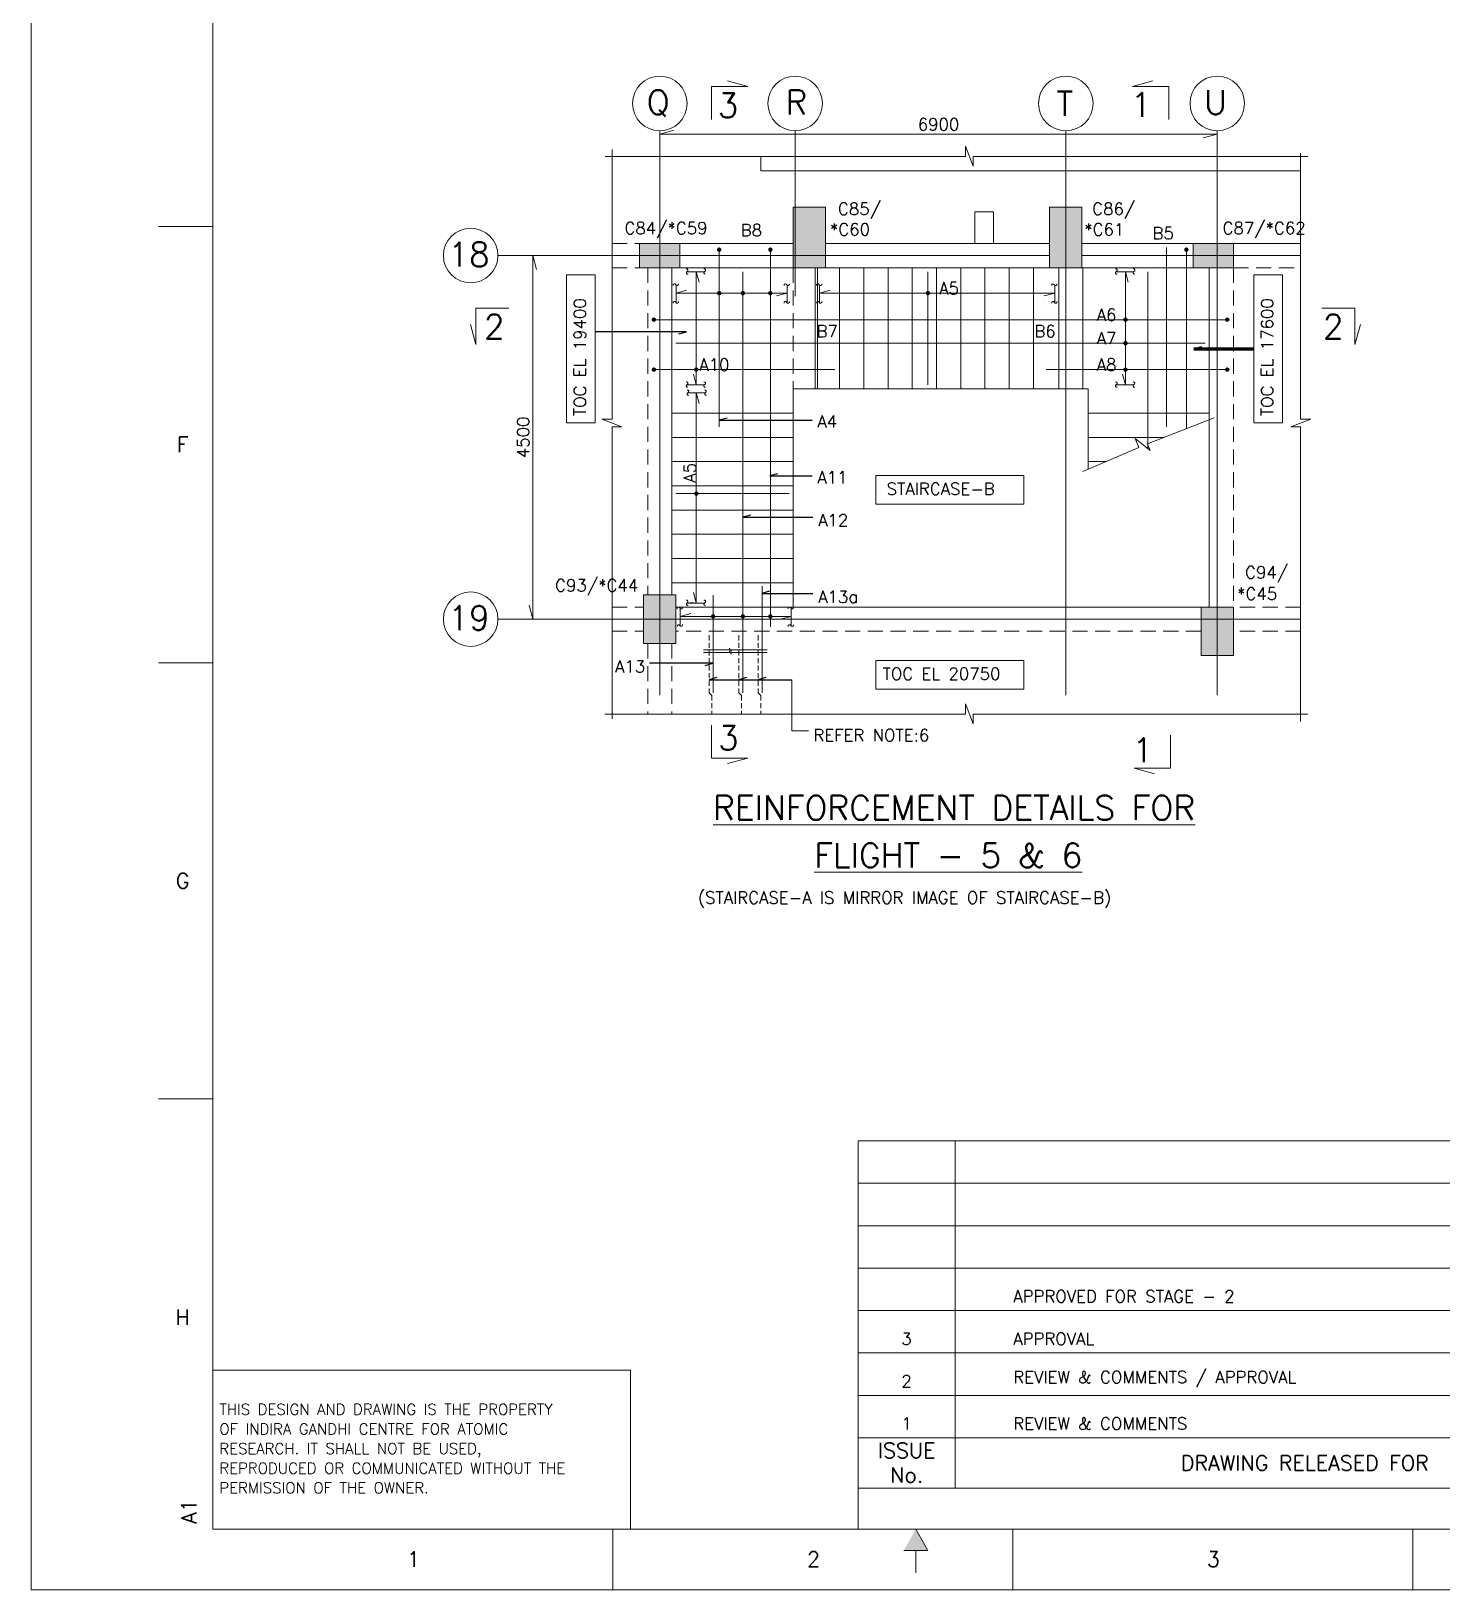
# Model space of a CAD drawing. Header units: millimetres. Extents: x 340192 to 549303, y -616317 to -538642.
# Drawn here: x 398185 to 415644, y -616317 to -597026 of the extents above; entities that cross this region are included whole.
import ezdxf
from ezdxf.enums import TextEntityAlignment as Align
from ezdxf.lldxf.tags import DXFTag

# ---------------------------------------------------------------- set-up
doc = ezdxf.new("R2010")
doc.units = ezdxf.units.MM
doc.header["$LTSCALE"] = 250
doc.header["$MEASUREMENT"] = 0
doc.linetypes.add('( Hidden )', pattern=[0.375, 0.25, -0.125])
doc.linetypes.add('DASHED', pattern=[0.75, 0.5, -0.25])
doc.layers.get('DEFPOINTS').update_dxf_attribs({"lineweight": 0})
for name, color, linetype, lineweight in [('CV-AB-GRID DIM', 2, 'Continuous', 0), ('CV-AB-REINFORCEMENT', 6, 'Continuous', 0), ('CV-CB-BEAM', 7, 'Continuous', 0), ('CV-CB-CIVIL', 70, 'Continuous', 0), ('CV-CB-COLUMN', 3, 'Continuous', 0), ('CV-CB-DIM', 2, 'Continuous', 0), ('CV-CB-GRID', 8, 'CENTER', 5), ('CV-CB-GRID TXT', 6, 'Continuous', 0), ('CV-CB-LINE', 2, 'Continuous', 0), ('CV-CB-REINFORCEMENT', 6, 'Continuous', 0), ('CV-CB-SHADE', 25, 'Continuous', 0), ('CV-CB-TEXT', 3, 'Continuous', 0), ('LOGO_1', 7, 'Continuous', 0), ('REINF-HOR', 6, 'Continuous', 0), ('RENF-VER', 6, 'Continuous', 0), ('SECTION', 6, 'Continuous', 0), ('TOP MAIN', 6, 'Continuous', 0)]:
    doc.layers.add(name, color=color, linetype=linetype, lineweight=lineweight)
doc.styles.add('ROMANS', font='romans.shx')
doc.styles.add('SIMPLEX', font='romans.shx')
tags = doc.linetypes.add('CENTER', pattern=[2, 1.25, -0.25, 0.25, -0.25]).pattern_tags.tags
tags[10:11] = [DXFTag(74, 4), DXFTag(75, 0), DXFTag(340, '0'), DXFTag(46, 1.0), DXFTag(50, 0.0), DXFTag(44, 0.0), DXFTag(45, 0.0)]
tags[8:9] = [DXFTag(74, 4), DXFTag(75, 0), DXFTag(340, '0'), DXFTag(46, 1.0), DXFTag(50, 0.0), DXFTag(44, 0.0), DXFTag(45, 0.0)]
tags[6:7] = [DXFTag(74, 4), DXFTag(75, 0), DXFTag(340, '0'), DXFTag(46, 1.0), DXFTag(50, 0.0), DXFTag(44, 0.0), DXFTag(45, 0.0)]
tags[4:5] = [DXFTag(74, 4), DXFTag(75, 0), DXFTag(340, '0'), DXFTag(46, 1.0), DXFTag(50, 0.0), DXFTag(44, 0.0), DXFTag(45, 0.0)]
doc.dimstyles.new('1.5', dxfattribs={"dimtxt": 150, "dimasz": 0.00045, "dimexe": 30, "dimexo": 7.5, "dimgap": 52.5, "dimtad": 1, "dimdec": 0, "dimlfac": 0.666667, "dimzin": 0, "dimdsep": 46, "dimtxsty": 'ROMANS', "dimblk": 'TICK', "dimcen": 0.09, "dimclrd": 2, "dimclre": 2, "dimclrt": 3, "dimadec": 0, "dimazin": 0, "dimtfac": 1, "dimtdec": 0, "dimtofl": 0, "dimtmove": 0, "dimatfit": 3, "dimfxl": 1, "dimtolj": 1, "dimtzin": 0, "dimlwd": -1, "dimlwe": -1, "dimarcsym": 1})
doc.dimstyles.new('CIVIL', dxfattribs={"dimtxt": 1, "dimasz": 0.0005, "dimexe": 50, "dimexo": 0, "dimgap": 50, "dimtad": 1, "dimdec": 0, "dimlfac": 0.001, "dimzin": 0, "dimdsep": 46, "dimtxsty": 'ROMANS', "dimblk": 'TICK', "dimcen": 0.09, "dimclrd": 2, "dimclre": 2, "dimclrt": 3, "dimadec": 0, "dimazin": 0, "dimtfac": 1, "dimtdec": 0, "dimtofl": 0, "dimtmove": 0, "dimatfit": 3, "dimldrblk": 'TICK', "dimfxl": 1, "dimfrac": 2, "dimtolj": 1, "dimtzin": 0, "dimarcsym": 0})
doc.dimstyles.new('CV-CB-DIM', dxfattribs={"dimtxt": 150, "dimasz": 0.0006, "dimexe": 22.5, "dimexo": 75, "dimgap": 45, "dimtad": 1, "dimdec": 0, "dimzin": 0, "dimdsep": 46, "dimtxsty": 'ROMANS', "dimblk": 'TICK', "dimcen": 0.09, "dimdle": 50, "dimclrd": 2, "dimclre": 2, "dimclrt": 3, "dimadec": 0, "dimazin": 0, "dimtfac": 1, "dimtdec": 0, "dimtofl": 0, "dimtmove": 0, "dimatfit": 3, "dimfxl": 1, "dimtolj": 1, "dimtzin": 0, "dimlwd": -1, "dimlwe": -1, "dimarcsym": 0})

# ---------------------------------------------------------------- blocks, each defined once
blk = doc.blocks.new('125')
at = {"layer": 'REINF-HOR', "ltscale": 1.6875}
blk.add_line((0, -332191), (0, 105241), dxfattribs=at)
at = {"layer": 'REINF-HOR', "ltscale": 1.6875, "flags": 128}
for points in [[(-72253, 118220, 0.926717185), (-5491, 96184, -0.923540583), (61271, 74457)], [(-74320, -321479, 0.926717185), (-7558, -343514, -0.923540583), (59204, -365241)]]:
    blk.add_lwpolyline(points, format="xyb", dxfattribs=at)
blk = doc.blocks.new('TICK')
at = {"color": 3}
blk.add_line((-289777.747, -77645.713), (0, 0), dxfattribs=at)
blk = doc.blocks.new('TATA A1')
at = {"layer": 'LOGO_1', "ltscale": 0.023622}
blk.add_hatch(color=25, dxfattribs=at).paths.add_polyline_path([(10800000, 487500), (10950000, 750000), (11100000, 487500)])
at = {"layer": 'LOGO_1', "color": 2, "linetype": 'Continuous', "ltscale": 0.023622}
for p, q in [((0, 44550000), (0, 0)), ((2250000, 16875000), (1575000, 16875000)), ((2250000, 11475000), (1575000, 11475000)), ((2250000, 11475000), (1575000, 11475000)), ((2250000, 6075000), (1575000, 6075000)), ((2250000, 6075000), (1575000, 6075000)), ((7200000, 0), (7200000, 750000)), ((12150000, 0), (12150000, 750000)), ((17100000, 0), (17100000, 750000)), ((63075000, 0), (0, 0))]:
    blk.add_line(p, q, dxfattribs=at)
at = {"layer": 'LOGO_1', "color": 6, "linetype": 'Continuous', "ltscale": 0.023622}
for p, q in [((2250000, 43800000), (2250000, 750000)), ((10234485, 5557087), (21118039, 5557087)), ((10234485, 5557087), (10234485, 750000)), ((2250000, 2718005), (7418784, 2718005)), ((7418784, 750000), (7418784, 2718005)), ((10234485, 1882087), (49819286, 1882087)), ((10234485, 1257202), (49819286, 1257202)), ((2250000, 750000), (62325000, 750000))]:
    blk.add_line(p, q, dxfattribs=at)
at = {"layer": 'LOGO_1', "color": 4, "ltscale": 0.023622}
blk.add_line((11434485, 1257202), (11434485, 5557087), dxfattribs=at)
at = {"layer": 'LOGO_1', "color": 2, "ltscale": 0.023622}
for p, q in [((10234485, 5032087), (49819286, 5032087)), ((10234485, 4507087), (49819286, 4507087)), ((10234485, 3982087), (49819286, 3982087)), ((10234485, 3457087), (49819286, 3457087)), ((10234485, 2932087), (49819286, 2932087)), ((10234485, 2407087), (49819286, 2407087))]:
    blk.add_line(p, q, dxfattribs=at)
at = {"layer": 'LOGO_1', "color": 25, "ltscale": 0.023622}
for p, q in [((11100000, 487500), (10950000, 750000)), ((11100000, 487500), (10800000, 487500)), ((10950000, 487500), (10950000, 209047))]:
    blk.add_line(p, q, dxfattribs=at)
at = {"layer": 'LOGO_1', "color": 4, "linetype": 'Continuous', "style": 'ROMANS'}
for s, p in [('F', (1875000, 14175000)), ('G', (1875000, 8775000)), ('G', (1875000, 8775000)), ('H', (1875000, 3375000)), ('H', (1875000, 3375000))]:
    blk.add_text(s, height=187500, dxfattribs=at).set_placement(p, align=Align.MIDDLE_CENTER)
at = {"layer": 'LOGO_1', "color": 4, "style": 'ROMANS'}
for s, height, p in [('THIS DESIGN AND DRAWING IS THE PROPERTY', 135000, (2329186, 2166248)), ('OF INDIRA GANDHI CENTRE FOR ATOMIC', 135000, (2329186, 1923391)), ('RESEARCH. IT SHALL NOT BE USED,', 135000, (2329186, 1680534)), ('REPRODUCED OR COMMUNICATED WITHOUT THE', 135000, (2329186, 1437677)), ('PERMISSION OF THE OWNER.', 135000, (2329186, 1194820)), ('1', 187500, (4652250, 285004)), ('2', 187500, (9602250, 285004)), ('3', 187500, (14552250, 285004))]:
    blk.add_text(s, height=height, dxfattribs=at).set_placement(p)
at = {"layer": 'LOGO_1', "color": 4, "linetype": 'Continuous', "style": 'SIMPLEX'}
for s, p in [('ISSUE', (10836213, 1631284)), ('DRAWING RELEASED FOR', (15764548, 1476659)), ('No.', (10836492, 1327712))]:
    blk.add_text(s, height=187500, dxfattribs=at).set_placement(p, align=Align.CENTER)
at = {"layer": 'LOGO_1', "color": 4, "style": 'ROMANS'}
blk.add_text('A1', height=187500, rotation=90, dxfattribs=at).set_placement((2047011, 816439))
blk = doc.blocks.new('*D155')
at = {"layer": 'CV-CB-DIM', "color": 2, "transparency": 16777216}
for p, q in [((404768, -599803), (404372, -599803)), ((404394, -599803), (404394, -604303)), ((404768, -604303), (404372, -604303))]:
    blk.add_line(p, q, dxfattribs=at)
at = {"layer": 'DEFPOINTS', "color": 0, "transparency": 16777216}
for p in [(404843, -599803), (404394, -604303), (404843, -604303)]:
    blk.add_point(p, dxfattribs=at)
at = {"layer": 'CV-CB-DIM', "color": 2, "transparency": 16777216, "xscale": 0.0006, "yscale": 0.0006, "zscale": 0.0006}
for p, rotation in [((404394, -599803), 90), ((404394, -604303), 270)]:
    blk.add_blockref('TICK', p, dxfattribs=dict(at, rotation=rotation))
at = {"layer": 'CV-CB-DIM', "color": 3, "transparency": 16777216, "insert": (404274, -602053), "char_height": 150, "attachment_point": 5, "rotation": 90, "style": 'ROMANS'}
blk.add_mtext('\\A1;4500', dxfattribs=at)
blk = doc.blocks.new('*D220')
at = {"layer": 'CV-CB-DIM', "color": 2, "transparency": 16777216}
for p, q in [((405965, -598576), (405965, -598277)), ((405965, -598299), (412865, -598299)), ((412865, -598576), (412865, -598277))]:
    blk.add_line(p, q, dxfattribs=at)
at = {"layer": 'DEFPOINTS', "color": 0, "transparency": 16777216}
for p in [(412865, -598299), (405965, -598651), (412865, -598651, 0)]:
    blk.add_point(p, dxfattribs=at)
at = {"layer": 'CV-CB-DIM', "color": 2, "transparency": 16777216, "xscale": 0.0006, "yscale": 0.0006, "zscale": 0.0006, "rotation": 180}
blk.add_blockref('TICK', (405965, -598299), dxfattribs=at)
at = {"layer": 'CV-CB-DIM', "color": 2, "transparency": 16777216, "xscale": 0.0006, "yscale": 0.0006, "zscale": 0.0006}
blk.add_blockref('TICK', (412865, -598299), dxfattribs=at)
at = {"layer": 'CV-CB-DIM', "color": 3, "transparency": 16777216, "insert": (409415, -598179), "char_height": 150, "attachment_point": 5, "style": 'ROMANS'}
blk.add_mtext('\\A1;6900', dxfattribs=at)
blk = doc.blocks.new('*D189')
at = {"layer": 'CV-CB-REINFORCEMENT', "color": 2, "transparency": 16777216}
for p, q in [((411655, -600003), (411699, -600003)), ((411729, -601403), (411729, -600003)), ((411654, -601403), (411699, -601403))]:
    blk.add_line(p, q, dxfattribs=at)
at = {"layer": 'DEFPOINTS', "color": 0, "transparency": 16777216}
for p in [(411729, -600003), (411730, -600003, 832566), (411729, -601403)]:
    blk.add_point(p, dxfattribs=at)
at = {"layer": 'CV-CB-REINFORCEMENT', "color": 2, "transparency": 16777216, "xscale": 0.0004500000225000001, "yscale": 0.0004500000225000001, "zscale": 0.0004500000225000001}
for p, rotation in [((411729, -600003), 90), ((411729, -601403), 270)]:
    blk.add_blockref('TICK', p, dxfattribs=dict(at, rotation=rotation))
blk = doc.blocks.new('*D190')
at = {"layer": 'CV-CB-REINFORCEMENT', "color": 2, "transparency": 16777216}
for p, q in [((406342, -600003), (406387, -600003)), ((406417, -601403), (406417, -600003)), ((406342, -601403), (406387, -601403))]:
    blk.add_line(p, q, dxfattribs=at)
at = {"layer": 'DEFPOINTS', "color": 0, "transparency": 16777216}
for p in [(406417, -600003, 832566), (406417, -600003), (406417, -601403)]:
    blk.add_point(p, dxfattribs=at)
at = {"layer": 'CV-CB-REINFORCEMENT', "color": 2, "transparency": 16777216, "xscale": 0.0004500000225000001, "yscale": 0.0004500000225000001, "zscale": 0.0004500000225000001}
for p, rotation in [((406417, -600003), 90), ((406417, -601403), 270)]:
    blk.add_blockref('TICK', p, dxfattribs=dict(at, rotation=rotation))
blk = doc.blocks.new('*D191')
at = {"layer": 'CV-CB-REINFORCEMENT', "color": 2, "transparency": 16777216}
for p, q in [((407540, -600268), (406167, -600268)), ((406167, -600275), (406167, -600298)), ((407540, -600261), (407540, -600238))]:
    blk.add_line(p, q, dxfattribs=at)
at = {"layer": 'DEFPOINTS', "color": 0, "transparency": 16777216}
for p in [(406167, -600268), (406167, -600268), (407540, -600268)]:
    blk.add_point(p, dxfattribs=at)
at = {"layer": 'CV-CB-REINFORCEMENT', "color": 2, "transparency": 16777216, "xscale": 0.0004500000225000001, "yscale": 0.0004500000225000001, "zscale": 0.0004500000225000001, "rotation": 180}
blk.add_blockref('TICK', (406167, -600268), dxfattribs=at)
at = {"layer": 'CV-CB-REINFORCEMENT', "color": 2, "transparency": 16777216, "xscale": 0.0004500000225000001, "yscale": 0.0004500000225000001, "zscale": 0.0004500000225000001}
blk.add_blockref('TICK', (407540, -600268), dxfattribs=at)
blk = doc.blocks.new('*D192')
at = {"layer": 'CV-CB-REINFORCEMENT', "color": 2, "transparency": 16777216}
for p, q in [((406342, -601503), (406387, -601503)), ((406417, -604103), (406417, -601503)), ((406342, -604103), (406387, -604103))]:
    blk.add_line(p, q, dxfattribs=at)
at = {"layer": 'DEFPOINTS', "color": 0, "transparency": 16777216}
for p in [(406417, -601503, -898975), (406417, -601503), (406417, -604103)]:
    blk.add_point(p, dxfattribs=at)
at = {"layer": 'CV-CB-REINFORCEMENT', "color": 2, "transparency": 16777216, "xscale": 0.0004500000225000001, "yscale": 0.0004500000225000001, "zscale": 0.0004500000225000001}
for p, rotation in [((406417, -601503), 90), ((406417, -604103), 270)]:
    blk.add_blockref('TICK', p, dxfattribs=dict(at, rotation=rotation))
blk = doc.blocks.new('*D193')
at = {"layer": 'CV-CB-REINFORCEMENT', "color": 2, "transparency": 16777216}
for p, q in [((410853, -600268), (407942, -600268)), ((407942, -600275), (407942, -600298)), ((410853, -600261), (410853, -600238))]:
    blk.add_line(p, q, dxfattribs=at)
at = {"layer": 'DEFPOINTS', "color": 0, "transparency": 16777216}
for p in [(407942, -600268, -802256), (407942, -600268), (410853, -600268)]:
    blk.add_point(p, dxfattribs=at)
at = {"layer": 'CV-CB-REINFORCEMENT', "color": 2, "transparency": 16777216, "xscale": 0.0004500000225000001, "yscale": 0.0004500000225000001, "zscale": 0.0004500000225000001, "rotation": 180}
blk.add_blockref('TICK', (407942, -600268), dxfattribs=at)
at = {"layer": 'CV-CB-REINFORCEMENT', "color": 2, "transparency": 16777216, "xscale": 0.0004500000225000001, "yscale": 0.0004500000225000001, "zscale": 0.0004500000225000001}
blk.add_blockref('TICK', (410853, -600268), dxfattribs=at)
blk = doc.blocks.new('*D198')
at = {"layer": 'CV-CB-REINFORCEMENT', "color": 2, "transparency": 16777216}
for p, q in [((407590, -604269), (406217, -604269)), ((406217, -604276), (406217, -604299)), ((407590, -604262), (407590, -604239))]:
    blk.add_line(p, q, dxfattribs=at)
at = {"layer": 'DEFPOINTS', "color": 0, "transparency": 16777216}
for p in [(406217, -604268), (406217, -604269), (407590, -604269)]:
    blk.add_point(p, dxfattribs=at)
at = {"layer": 'CV-CB-REINFORCEMENT', "color": 2, "transparency": 16777216, "xscale": 0.0004500000225000001, "yscale": 0.0004500000225000001, "zscale": 0.0004500000225000001, "rotation": 180}
blk.add_blockref('TICK', (406217, -604269), dxfattribs=at)
at = {"layer": 'CV-CB-REINFORCEMENT', "color": 2, "transparency": 16777216, "xscale": 0.0004500000225000001, "yscale": 0.0004500000225000001, "zscale": 0.0004500000225000001}
blk.add_blockref('TICK', (407590, -604269), dxfattribs=at)

msp = doc.modelspace()

# ---------------------------------------------------------------- hatches: boundary and pattern name
at = {"layer": 'CV-AB-REINFORCEMENT', "ltscale": 0.001084}
h = msp.add_hatch(color=256, dxfattribs=at)
edge = h.paths.add_edge_path()
edge.add_arc((406700.16, -599730.16), 27.09, 0, 360)
h = msp.add_hatch(color=256, dxfattribs=at)
edge = h.paths.add_edge_path()
edge.add_arc((407333.77, -599730.16), 27.09, 0, 360)
h = msp.add_hatch(color=256, dxfattribs=at)
edge = h.paths.add_edge_path()
edge.add_arc((412482.31, -599730.16), 27.09, 0, 360)
h = msp.add_hatch(color=256, dxfattribs=at)
edge = h.paths.add_edge_path()
edge.add_arc((405892.15, -600596.38), 27.09, 0, 360)
h = msp.add_hatch(color=256, dxfattribs=at)
edge = h.paths.add_edge_path()
edge.add_arc((412987.96, -600596.38), 27.09, 0, 360)
at = {"layer": 'CV-AB-REINFORCEMENT', "ltscale": 0.001084, "extrusion": (0, 0, -1)}
h = msp.add_hatch(color=256, dxfattribs=at)
edge = h.paths.add_edge_path()
edge.add_arc((-405892.15, -601214.23), 27.09, 0, 360)
at = {"layer": 'CV-AB-REINFORCEMENT', "ltscale": 0.001084}
h = msp.add_hatch(color=256, dxfattribs=at)
edge = h.paths.add_edge_path()
edge.add_arc((412987.96, -601214.23), 27.09, 0, 360)
at = {"layer": 'CV-CB-SHADE', "extrusion": (0, 0, -1)}
for points in [[(-407615.05, -599953.07), (-408015.05, -599953.07), (-408015.05, -599203.07), (-407615.05, -599203.07)], [(-410790.05, -599953.07), (-411190.05, -599953.07), (-411190.05, -599203.07), (-410790.05, -599203.07)], [(-413065.05, -599953.07), (-413065.05, -599653.07), (-412565.05, -599653.07), (-412565.05, -599953.07)], [(-412665.05, -604753.07), (-413065.05, -604753.07), (-413065.05, -604153.07), (-412665.05, -604153.07)]]:
    msp.add_hatch(color=25, dxfattribs=at).paths.add_polyline_path(points)
at = {"layer": 'CV-CB-SHADE'}
for points in [[(405715.05, -599953.07), (405715.05, -599653.07), (406215.05, -599653.07), (406215.05, -599953.07)], [(405765.05, -604603.07), (405765.05, -604003.07), (406165.05, -604003.07), (406165.05, -604603.07)]]:
    msp.add_hatch(color=25, dxfattribs=at).paths.add_polyline_path(points)
at = {"layer": 'TOP MAIN', "linetype": 'DASHED', "ltscale": 0.0012}
h = msp.add_hatch(color=4, dxfattribs=at)
edge = h.paths.add_edge_path()
edge.add_arc((406700.16, -600268.37), 27.09, 0, 360)
h = msp.add_hatch(color=4, dxfattribs=at)
edge = h.paths.add_edge_path()
edge.add_arc((406992.95, -600268.37), 27.09, 0, 360)
h = msp.add_hatch(color=4, dxfattribs=at)
edge = h.paths.add_edge_path()
edge.add_arc((407333.77, -600268.37), 27.09, 0, 360)
h = msp.add_hatch(color=4, dxfattribs=at)
edge = h.paths.add_edge_path()
edge.add_arc((409283.05, -600268.37), 27.09, 0, 360)
h = msp.add_hatch(color=4, dxfattribs=at)
edge = h.paths.add_edge_path()
edge.add_arc((411728.89, -600596.38), 27.09, 0, 360)
h = msp.add_hatch(color=4, dxfattribs=at)
edge = h.paths.add_edge_path()
edge.add_arc((411728.89, -600887.1), 27.09, 0, 360)
h = msp.add_hatch(color=4, dxfattribs=at)
edge = h.paths.add_edge_path()
edge.add_arc((406416.82, -601214.23), 27.09, 0, 360)
h = msp.add_hatch(color=4, dxfattribs=at)
edge = h.paths.add_edge_path()
edge.add_arc((411728.89, -601214.23), 27.09, 0, 360)
h = msp.add_hatch(color=4, dxfattribs=at)
edge = h.paths.add_edge_path()
edge.add_arc((406416.82, -602748.6), 27.09, 0, 360)
h = msp.add_hatch(color=4, dxfattribs=at)
edge = h.paths.add_edge_path()
edge.add_arc((406625.65, -604269.12), 27.09, 0, 360)
h = msp.add_hatch(color=4, dxfattribs=at)
edge = h.paths.add_edge_path()
edge.add_arc((406992.95, -604269.12), 27.09, 0, 360)
h = msp.add_hatch(color=4, dxfattribs=at)
edge = h.paths.add_edge_path()
edge.add_arc((407333.77, -604269.12), 27.09, 0, 360)

# ---------------------------------------------------------------- linework, layer by layer
at = {"layer": 'CV-AB-GRID DIM', "color": 1, "ltscale": 0.000512026, "elevation": 250480.73, "flags": 128}
for points in [[(406507.26, -604682.82), (406827.01, -604682.82), (406827.01, -604660.27), (406848.66, -604704.13), (406848.66, -604682.82), (407294.91, -604682.82)], [(406507.26, -604716.86), (406827.01, -604716.86), (406827.01, -604694.31), (406848.66, -604738.17), (406848.66, -604716.86), (407294.91, -604716.86)]]:
    msp.add_lwpolyline(points, dxfattribs=at)
at = {"layer": 'CV-CB-BEAM'}
for p, q in [((407215.05, -598753.07, -930132.59), (407215.05, -598576.34, -930132.59)), ((413895.08, -598753.07, -930132.59), (407215.05, -598753.07, -930132.59)), ((410095.05, -599263.07, -930132.59), (409865.05, -599263.07, -930132.59)), ((409865.05, -599653.07, -930132.59), (409865.05, -599263.07, -930132.59)), ((410095.05, -599653.07, -930132.59), (410095.05, -599263.07, -930132.59)), ((407615.05, -599653.07, -930132.59), (406215.05, -599653.07, -930132.59)), ((410790.05, -599653.07, -930132.59), (408015.05, -599653.07, -930132.59)), ((412580.05, -599653.07, -930132.59), (411190.05, -599653.07, -930132.59)), ((413895.08, -599653.07, -930132.59), (413065.05, -599653.07, -930132.59)), ((412580.05, -599953.07, -930132.59), (406215.05, -599953.07, -930132.59)), ((407890.05, -599953.07, -930132.59), (407890.05, -601453.07, -930132.59)), ((407915.05, -599953.07, -930132.59), (407915.05, -601453.07, -930132.59)), ((408190.05, -599953.07, -930132.59), (408190.05, -601453.07, -930132.59)), ((410902.62, -599953.07, -930132.59), (410902.62, -601453.07, -930132.59)), ((410902.62, -599953.07, -930132.59), (410902.62, -601453.07, -930132.59)), ((412765.05, -599953.07, -930132.59), (412765.05, -604153.07, -930132.59))]:
    msp.add_line(p, q, dxfattribs=at)
at = {"layer": 'CV-CB-BEAM', "linetype": '( Hidden )', "ltscale": 3}
for p, q in [((405375.38, -599653.07, -930132.59), (405715.05, -599653.07, -930132.59)), ((405375.38, -599953.07, -930132.59), (405715.05, -599953.07, -930132.59)), ((405815.05, -599953.07, 11626.66), (405815.05, -604003.07, -930132.59)), ((407615.05, -599953.07, -930132.59), (407615.05, -601453.07, -930132.59)), ((407890.05, -599953.07, -930132.59), (407890.05, -601453.07, -930132.59)), ((410902.62, -599953.07, -930132.59), (410902.62, -601453.07, -930132.59)), ((411202.62, -599953.07, -930132.59), (411202.62, -601453.07, -930132.59)), ((413065.05, -599953.07, -930132.59), (413895.08, -599953.07, -930132.59)), ((413065.05, -599953.07, -930132.59), (413065.05, -604153.07, -930132.59)), ((405375.38, -604153.07, -930132.59), (405765.05, -604153.07, -930132.59)), ((413895.08, -604153.07, -930132.07), (413069.76, -604153.07, -930132.07)), ((405375.38, -604453.07, -930132.59), (405765.05, -604453.07, -930132.59)), ((412665.05, -604453.07, -930132.59), (406165.05, -604453.07, -930132.59)), ((413895.08, -604453.07, -930132.59), (413065.05, -604453.07, -930132.59)), ((405815.05, -604603.07, -930132.59), (405815.05, -605479.57, -930132.59)), ((406115.05, -604603.07, -930132.59), (406115.05, -605479.57, -930132.59))]:
    msp.add_line(p, q, dxfattribs=at)
at = {"layer": 'CV-CB-BEAM', "ltscale": 3}
for p, q in [((406115.05, -599953.07, 11626.66), (406115.05, -604003.07, -930132.59)), ((412665.05, -604153.07, -930132.59), (406165.05, -604153.07, -930132.59))]:
    msp.add_line(p, q, dxfattribs=at)
at = {"layer": 'CV-CB-BEAM', "linetype": '( Hidden )'}
msp.add_line((410977.62, -601453.07, -910619.31), (411202.62, -601453.07, -930132.59), dxfattribs=at)
at = {"layer": 'CV-CB-CIVIL'}
for p, q in [((407890.05, -599953.07, -930132.59), (407890.05, -601453.07, -930132.59)), ((408190.05, -599953.07, -930132.59), (408190.05, -601453.07, -930132.59)), ((408490.05, -599953.07, -930132.59), (408490.05, -601453.07, -930132.59)), ((408790.05, -599953.07, -930132.59), (408790.05, -601453.07, -930132.59)), ((409090.05, -599953.07, -930132.59), (409090.05, -601453.07, -930132.59)), ((409390.05, -599953.07, -930132.59), (409390.05, -601453.07, -930132.59)), ((409690.05, -599953.07, -930132.59), (409690.05, -601453.07, -930132.59)), ((409990.05, -599953.07, -930132.59), (409990.05, -601453.07, -930132.59)), ((410290.05, -599953.07, -930132.59), (410290.05, -601453.07, -930132.59)), ((410590.05, -599953.07, -930132.59), (410590.05, -601453.07, -930132.59)), ((410902.62, -599953.07, -930132.59), (410902.62, -601453.07, -930132.59)), ((411202.62, -599953.07, -930132.59), (411202.62, -601453.07, -930132.59)), ((407615.05, -601453.07, -930132.59), (407615.05, -604153.07, -930132.59)), ((411265.05, -601453.07, -930132.59), (407615.05, -601453.07, -930132.59)), ((411265.05, -601453.07, -930132.59), (411265.05, -602448.32, -930132.59)), ((411265.05, -601457.5, -930132.59), (411265.05, -602448.32, -930132.59)), ((407615.05, -601753.07, -930132.59), (406115.05, -601753.07, -930132.59)), ((412765.05, -601753.07, -930132.59), (411265.05, -601753.07, -930132.59)), ((407615.05, -602053.07, -930132.59), (406115.05, -602053.07, -930132.59)), ((412205.43, -602053.07, -930132.59), (411265.05, -602053.07, -930132.59)), ((407615.05, -602353.07, -930132.59), (406115.05, -602353.07, -930132.59)), ((411485.4, -602353.07, -930132.59), (411265.05, -602353.07, -930132.59)), ((407615.05, -602653.07, -930132.59), (406115.05, -602653.07, -930132.59)), ((407615.05, -602953.07, -930132.59), (406115.05, -602953.07, -930132.59)), ((407615.05, -603253.07, -930132.59), (406115.05, -603253.07, -930132.59)), ((407615.05, -603553.07, -930132.59), (406115.05, -603553.07, -930132.59)), ((407615.05, -603853.07, -930132.59), (406115.05, -603853.07, -930132.59))]:
    msp.add_line(p, q, dxfattribs=at)
at = {"layer": 'CV-CB-CIVIL', "color": 2, "elevation": 1860265.14, "flags": 128}
msp.add_lwpolyline([(412824.63, -601811.53), (412002.25, -602132.33), (412034.34, -602214.59), (411850.13, -602067.07), (411892.97, -602176.89), (411199.38, -602476.71)], dxfattribs=at)
at = {"layer": 'CV-CB-COLUMN', "color": 3, "ltscale": 0.00125}
for points in [[(408015.05, -599203.07, -1860265.17), (407615.05, -599203.07, -1860265.17), (407615.05, -599953.07, -1860265.17), (408015.05, -599953.07, -1860265.17)], [(411190.05, -599203.07, -930132.59), (410790.05, -599203.07, -930132.59), (410790.05, -599953.07, -930132.59), (411190.05, -599953.07, -930132.59)], [(405715.05, -599953.07, -930132.59), (405715.05, -599653.07, -930132.59), (406215.05, -599653.07, -930132.59), (406215.05, -599953.07, -930132.59)], [(412565.05, -599953.07, -930132.59), (412565.05, -599653.07, -930132.59), (413065.05, -599653.07, -930132.59), (413065.05, -599953.07, -930132.59)], [(405765.05, -604003.07, -930132.59), (406165.05, -604003.07, -930132.59), (406165.05, -604603.07, -930132.59), (405765.05, -604603.07, -930132.59)], [(412665.05, -604153.07, -930132.59), (413065.05, -604153.07, -930132.59), (413065.05, -604753.07, -930132.59), (412665.05, -604753.07, -930132.59)]]:
    msp.add_3dface(points, dxfattribs=at)
at = {"layer": 'CV-CB-DIM'}
for p, q in [((407599.7, -605052.43, 406934.3), (407599.7, -605683.27, 406934.3)), ((407599.7, -605683.27, 406934.3), (407806.89, -605683.27, 406934.3))]:
    msp.add_line(p, q, dxfattribs=at)
at = {"layer": 'CV-CB-GRID', "ltscale": 2}
for p, q in [((405965.05, -605245.25, -930132.59), (405965.05, -598257.61, -930132.59)), ((407640.05, -600305.3, -930132.59), (407640.05, -598257.61, -930132.59)), ((410990.05, -605245.25, -930132.59), (410990.05, -598254.16, -930132.59)), ((412865.05, -605245.25, -930132.59), (412865.05, -598257.61, -930132.59)), ((410790.05, -599803.07, -930132.59), (403962.01, -599803.07, -930132.59)), ((413895.08, -599803.07, -930132.59), (411190.05, -599803.07, -930132.59)), ((403962.01, -604303.07, -930132.59), (413895.08, -604303.07, -930132.59))]:
    msp.add_line(p, q, dxfattribs=at)
at = {"layer": 'CV-CB-GRID TXT', "color": 6, "ltscale": 0.001125}
for centre in [(405965.05, -597920.11, -930132.59), (407640.05, -597920.11, -930132.59), (410990.05, -597920.11, -930132.59), (412865.05, -597920.11, -930132.59), (403624.51, -599803.07, -930132.59), (403624.51, -604303.07, -930132.59)]:
    msp.add_circle(centre, 337.5, dxfattribs=at)
at = {"layer": 'CV-CB-LINE', "elevation": -930132.59, "flags": 128}
for points in [[(405375.38, -598492.03), (405375.38, -601828.53), (405247.9, -601828.53), (405494.8, -601921.54), (405375.38, -601921.54), (405375.38, -605536.03)], [(405288.35, -598576.34), (409748.86, -598576.34), (409748.86, -598448.86), (409841.87, -598695.77), (409841.87, -598576.34), (413987.83, -598576.34)], [(413895.08, -598536.49), (413895.08, -601828.53), (414022.56, -601828.53), (413775.66, -601921.54), (413895.08, -601921.54), (413895.08, -605571.84)], [(405284.75, -605479.57), (409748.86, -605479.57), (409748.86, -605352.09), (409841.87, -605598.99), (409841.87, -605479.57), (413987.83, -605479.57)]]:
    msp.add_lwpolyline(points, dxfattribs=at)
at = {"layer": 'CV-CB-REINFORCEMENT'}
for p, q in [((406700.16, -599703.07, 0), (406700.16, -601922.61, -442544.08)), ((407333.77, -599703.07), (407333.77, -604399.07, -936313.26)), ((412238.32, -599703.07), (412238.32, -601922.61, -442544.08)), ((412482.31, -599703.07), (412482.31, -601945.06, -447020.59)), ((406992.95, -600003.07, -59815.6), (406992.95, -605213.07, -1098613.19)), ((409283.05, -600003.07, -930132.59), (409283.05, -601403.07, -930132.59)), ((412003.75, -600003.07, -59815.6), (412003.75, -602191.71, -496199.21)), ((405865.05, -600596.38, 1150222.66), (413015.05, -600596.38, -930132.59)), ((406165.05, -600887.1, -35771.9), (412715.05, -600887.1, -35771.9)), ((408131.12, -601214.23, -35771.9), (405865.05, -601214.23, -930132.59)), ((410748.99, -601214.23, -35771.9), (413015.05, -601214.23, -930132.59)), ((406165.05, -602748.6, -480489.57), (407565.05, -602748.6, -480489.57)), ((406625.65, -604005.53, -930132.59), (406625.65, -605213.07, -930132.59)), ((407232.26, -603893.48, -480489.57), (407232.26, -605213.07, -480489.57))]:
    msp.add_line(p, q, dxfattribs=at)
at = {"layer": 'CV-CB-REINFORCEMENT', "linetype": '( Hidden )'}
for p, q in [((406575.65, -604503.07, -1406692.62), (406575.65, -605213.07, -1406692.62)), ((406942.95, -604503.07, -1304612.06), (406942.95, -605213.07, -1304612.06)), ((407182.26, -604503.07, -957049.61), (407182.26, -605213.07, -957049.61)), ((406575.65, -605213.07, -1548256.21), (406611, -605248.42, -1548256.21)), ((406611, -605248.42, -1548256.21), (406611, -605479.57, -1548256.21)), ((406942.95, -605213.07, -1446175.65), (406978.31, -605248.42, -1446175.65)), ((406978.31, -605248.42, -1446175.65), (406978.31, -605479.57, -1446175.65)), ((407182.26, -605213.07, -1098613.19), (407217.62, -605248.42, -1098613.19)), ((407217.62, -605248.42, -1098613.19), (407217.62, -605479.57, -1098613.19))]:
    msp.add_line(p, q, dxfattribs=at)
at = {"layer": 'CV-CB-TEXT', "color": 2, "ltscale": 0.75}
for points in [[(404810.67, -601874.51, 406934.35), (404810.67, -600040.69, 406934.35), (405165.29, -600040.69, 406934.35), (405165.29, -601874.51, 406934.35)], [(413317.02, -601874.51, 406934.35), (413317.02, -600040.69, 406934.35), (413671.64, -600040.69, 406934.35), (413671.64, -601874.51, 406934.35)], [(408637.82, -602524.53, 406934.35), (410471.64, -602524.53, 406934.35), (410471.64, -602879.16, 406934.35), (408637.82, -602879.16, 406934.35)], [(408637.82, -604813.67, 406934.35), (410471.64, -604813.67, 406934.35), (410471.64, -605168.3, 406934.35), (408637.82, -605168.3, 406934.35)]]:
    msp.add_3dface(points, dxfattribs=at)
at = {"layer": 'SECTION', "color": 6, "ltscale": 0.00062424}
for p, q in [((407056.17, -597709.1, 0), (406804.93, -597641.78, 0)), ((411817.71, -597709.1, 0), (412068.95, -597641.78, 0)), ((406606.55, -597709.1, 0), (406606.55, -598116.98, 0)), ((407056.17, -597709.1, 0), (406606.55, -597709.1, 0)), ((407056.17, -597709.1, 0), (406606.55, -597709.1, 0)), ((411817.71, -597709.1, 0), (412267.33, -597709.1, 0)), ((411817.71, -597709.1, 0), (412267.33, -597709.1, 0)), ((412267.33, -597709.1, 0), (412267.33, -598116.98, 0)), ((403689.59, -600455.79, 0), (404097.48, -600455.79, 0)), ((403689.59, -600905.4, 0), (403689.59, -600455.79, 0)), ((403689.59, -600905.4, 0), (403689.59, -600455.79, 0)), ((414568.91, -600455.79, 0), (414161.02, -600455.79, 0)), ((414568.91, -600905.4, 0), (414568.91, -600455.79, 0)), ((414568.91, -600905.4, 0), (414568.91, -600455.79, 0)), ((403689.59, -600905.4, 0), (403622.27, -600654.17, 0)), ((414568.91, -600905.4, 0), (414636.23, -600654.17, 0)), ((406606.55, -606024.07, 0), (406606.55, -605616.18, 0)), ((412287.98, -606148.61, 0), (412287.98, -605740.72, 0)), ((407056.17, -606024.07, 0), (406606.55, -606024.07, 0)), ((407056.17, -606024.07, 0), (406606.55, -606024.07, 0)), ((407056.17, -606024.07, 0), (406804.93, -606091.39, 0)), ((411838.36, -606148.61, 0), (412287.98, -606148.61, 0)), ((411838.36, -606148.61, 0), (412287.98, -606148.61, 0)), ((411838.36, -606148.61, 0), (412089.6, -606215.93, 0))]:
    msp.add_line(p, q, dxfattribs=at)

# ---------------------------------------------------------------- block references
at = {"layer": 'CV-CB-TEXT', "color": 1, "linetype": 'Continuous', "ltscale": 0.001, "xscale": 0.00099999997475, "yscale": 0.00099999997475, "zscale": 0.00099999997475}
msp.add_blockref('TATA A1', (398184.52, -616317.07, -232618.36), dxfattribs=at)
at = {"layer": 'RENF-VER', "color": 6, "ltscale": 0.000495, "xscale": 0.00049500002475, "yscale": -0.00049500002475, "zscale": 0.00049500002475}
for p in [(406166.51, -600333.58, -930132.59), (407540.05, -600334.24, -930132.59), (407941.51, -600333.58, -1732388.5), (410852.62, -600334.24, -930132.59), (406216.51, -604334.33, -930132.59), (407590.05, -604335, -930132.59)]:
    msp.add_blockref('125', p, dxfattribs=at)
at = {"layer": 'RENF-VER', "color": 6, "ltscale": 0.000495, "xscale": 0.00049500002475, "yscale": -0.00049500002475, "zscale": 0.00049500002475, "rotation": 270}
for p in [(406351.61, -600003.07, -97566.36), (411663.67, -600003.07), (406350.94, -601403.07, -930132.59), (406360.65, -601503.07, -930132.59), (411663.01, -601403.07, -832566.23), (406351.61, -604103.44, -930132.59)]:
    msp.add_blockref('125', p, dxfattribs=at)

# ---------------------------------------------------------------- texts
at = {"layer": 'CV-CB-GRID TXT', "color": 6, "style": 'ROMANS'}
for s, p in [('Q', (405944.01, -597904.93, -930132.59)), ('R', (407656.82, -597904.93, -930132.59)), ('T', (410978.27, -597922.41, -930132.59)), ('U', (412844.01, -597904.93, -930132.59)), ('18', (403603.47, -599787.9, -930132.59)), ('19', (403603.47, -604287.9, -930132.59))]:
    msp.add_text(s, height=300, dxfattribs=at).set_placement(p, align=Align.MIDDLE_CENTER)
at = {"layer": 'CV-CB-TEXT', "color": 4, "lineweight": 0, "style": 'ROMANS'}
for s, p in [('C85/', (408170.3, -599299.59, 0)), ('C86/', (411317.26, -599299.59, 0)), ('C84/*C59', (405527.77, -599538.18, 0)), ('C87/*C62', (412930.54, -599537.66, 0)), ('B8', (406966.86, -599563.74, -930132.59)), ('*C60', (408072.14, -599554.27, 0)), ('*C61', (411219.1, -599554.27, 0)), ('B5', (412063.45, -599601.62, 0)), ('B7', (407905.18, -600814.18, -930132.59)), ('B6', (410601.38, -600814.18, -930132.59)), ('STAIRCASE-B', (408773.42, -602764.95, 406934.35)), ('C94/', (413209.47, -603798.99, 0)), ('C93/*C44', (404669.31, -603959.62, 0)), ('*C45', (413111.26, -604063.29, 0)), ('TOC EL 20750', (408721.84, -605054.09, 406934.35))]:
    msp.add_text(s, height=150, dxfattribs=at).set_placement(p)
for s, p in [('TOC EL 19400', (405051.08, -601790.49, 406934.35)), ('TOC EL 17600', (413557.43, -601790.49, 406934.35))]:
    msp.add_text(s, height=150, rotation=90, dxfattribs=at).set_placement(p)
at = {"layer": 'CV-CB-TEXT', "color": 6, "style": 'ROMANS'}
for s, p in [('%%uREINFORCEMENT DETAILS FOR%%U', (409608.56, -606787.34, -523198.33)), ('%%uFLIGHT - 5 & 6%%U', (409535.53, -607376.4, -523198.33))]:
    msp.add_text(s, height=300, dxfattribs=at).set_placement(p, align=Align.CENTER)
at = {"layer": 'CV-CB-TEXT', "lineweight": 0, "char_height": 150, "line_spacing_factor": 1.2, "style": 'ROMANS'}
for s, insert, attachment_point in [('A5', (409422.68, -600282.83, 406934.3), 7), ('A6', (411372.9, -600610.55, 406934.3), 7), ('A7', (411372.9, -600901.27, 406934.3), 7), ('A10', (406454.13, -601228.4, 406934.3), 7), ('A8', (411372.9, -601228.4, 406934.3), 7), ('A4', (407915.19, -601781.83, 406934.3), 1), ('A11', (407915.19, -602473.06, 406934.3), 1), ('A12', (407925.33, -603153.92, 406934.3), 7), ('A13a', (407925.33, -604102.34, 406934.3), 7), ('A13', (405784.5, -604962.83, -480489.57), 9), ('REFER NOTE:6', (407866.42, -605814.51, 406934.3), 7), ('(STAIRCASE-A IS MIRROR IMAGE OF STAIRCASE-B)\\P', (406435.52, -607874.7, 0), 7)]:
    msp.add_mtext(s, dxfattribs=dict(at, insert=insert, attachment_point=attachment_point))
at = {"layer": 'CV-CB-TEXT', "lineweight": 0, "insert": (406412.09, -602613.08, 406934.3), "char_height": 150, "attachment_point": 7, "rotation": 90, "line_spacing_factor": 1.2, "style": 'ROMANS'}
msp.add_mtext('A5', dxfattribs=at)
at = {"layer": 'CV-CB-TEXT', "char_height": 150, "attachment_point": 7, "line_spacing_factor": 1.2, "style": 'ROMANS'}
for s, insert in [('APPROVED FOR STAGE - 2', (410340.01, -612759.46, -232618.36)), ('3', (408954.23, -613284.46, -232618.36)), ('APPROVAL', (410340.01, -613284.46, -232618.36)), ('2', (408954.23, -613809.46, -232618.36)), ('REVIEW & COMMENTS / APPROVAL', (410340.01, -613809.46, -232618.36)), ('1', (408954.23, -614334.46, -232618.36)), ('REVIEW & COMMENTS', (410340.01, -614334.46, -232618.36))]:
    msp.add_mtext(s, dxfattribs=dict(at, insert=insert))
at = {"layer": 'SECTION', "style": 'ROMANS'}
msp.add_text('3', height=300, dxfattribs=at).set_placement((406681.02, -597794.92, 0), align=Align.TOP_LEFT)
msp.add_text('1', height=300, dxfattribs=at).set_placement((412049.97, -597785.02, 0), align=Align.TOP_RIGHT)
for s, p in [('2', (403787.2, -600832.07, 0)), ('3', (406684.32, -605922.15, 0))]:
    msp.add_text(s, height=300, dxfattribs=at).set_placement(p)
for s, p in [('2', (414428.44, -600832.07, 0)), ('1', (412070.62, -606072.68, 0))]:
    msp.add_text(s, height=300, dxfattribs=at).set_placement(p, align=Align.RIGHT)

# ---------------------------------------------------------------- dimensions: what is measured, and where the dimension line sits
at = {"layer": 'CV-CB-DIM', "color": 2}
dim = msp.add_linear_dim(base=(412865.05, -598299.05, -930132.59), p1=(405965.05, -598651.46, -930132.59), p2=(412865.05, -598651.46, -930132.59), dimstyle='CV-CB-DIM', override={"dimdle": 0}, dxfattribs=at)
dim.commit()
dim.dimension.update_dxf_attribs({"geometry": '*D220', "text_midpoint": (409415.05, -598179.05, -930132.59)})
dim = msp.add_linear_dim(base=(404394.25, -604303.07, -930132.59), p1=(404842.92, -599803.07, -930132.59), p2=(404842.92, -604303.07, -930132.59), angle=270, dimstyle='CV-CB-DIM', override={"dimdle": 0}, dxfattribs=at)
dim.commit()
dim.dimension.update_dxf_attribs({"geometry": '*D155', "text_midpoint": (404274.25, -602053.07, -930132.59)})
at = {"layer": 'CV-CB-REINFORCEMENT', "color": 2}
for base, p1, p2, angle, override, picture, middle in [((406416.82, -600003.07, -930132.59), (406416.82, -601403.44, -930132.59), (406417.48, -600003.07, -97566.36), 90, {"dimtxt": 150.000008, "dimasz": 0.00045, "dimexe": 30.000001, "dimexo": 75.000004, "dimgap": 52.500003, "dimtih": 0, "dimtoh": 0, "dimdec": 0, "dimlfac": 0.666667, "dimtxsty": 'ROMANS', "dimblk": 'TICK', "dimcen": 0.09, "dimclre": 2, "dimclrt": 3, "dimtdec": 0, "dimtofl": 0, "dimfrac": 0, "dimlwe": 65535}, '*D190', (406416.82, -600703.26, -930132.59)), ((411728.89, -600003.07, -832566.23), (411728.89, -601403.44, -832566.23), (411729.55, -600003.07), 90, {"dimtxt": 150.000008, "dimasz": 0.00045, "dimexe": 30.000001, "dimexo": 75.000004, "dimgap": 52.500003, "dimtih": 0, "dimtoh": 0, "dimdec": 0, "dimlfac": 0.666667, "dimtxsty": 'ROMANS', "dimblk": 'TICK', "dimcen": 0.09, "dimclre": 2, "dimclrt": 3, "dimtdec": 0, "dimtofl": 0, "dimfrac": 0, "dimlwe": 65535}, '*D189', (411728.89, -600703.26, -832566.23)), ((406166.51, -600268.37, -930132.59), (407540.43, -600268.37, -930132.59), (406166.51, -600267.7, -930132.59), 180, {"dimtxt": 150, "dimasz": 0.00045, "dimexe": 30, "dimexo": 7.5, "dimgap": 52.5, "dimtih": 0, "dimtoh": 0, "dimdec": 0, "dimlfac": 0.666667, "dimtxsty": 'ROMANS', "dimblk": 'TICK', "dimcen": 0.09, "dimclre": 2, "dimclrt": 3, "dimtdec": 0, "dimtofl": 0, "dimfrac": 0, "dimlwe": 65535}, '*D191', (406853.47, -600268.37, -930132.59)), ((407941.51, -600268.37, -930132.59), (410852.99, -600268.37, -930132.59), (407941.51, -600267.7, -1732388.5), 180, {"dimtxt": 150, "dimasz": 0.00045, "dimexe": 30, "dimexo": 7.5, "dimgap": 52.5, "dimtih": 0, "dimtoh": 0, "dimdec": 0, "dimlfac": 0.666667, "dimtxsty": 'ROMANS', "dimblk": 'TICK', "dimcen": 0.09, "dimclre": 2, "dimclrt": 3, "dimtdec": 0, "dimtofl": 0, "dimfrac": 0, "dimlwe": 65535}, '*D193', (409397.25, -600268.37, -930132.59)), ((406416.82, -601503.07, -930132.59), (406416.82, -604103.44, -930132.59), (406417.48, -601503.07, -1829107.58), 90, {"dimtxt": 150.000008, "dimasz": 0.00045, "dimexe": 30.000001, "dimexo": 75.000004, "dimgap": 52.500003, "dimtih": 0, "dimtoh": 0, "dimdec": 0, "dimlfac": 0.666667, "dimtxsty": 'ROMANS', "dimblk": 'TICK', "dimcen": 0.09, "dimclre": 2, "dimclrt": 3, "dimtdec": 0, "dimtofl": 0, "dimfrac": 0, "dimlwe": 65535}, '*D192', (406416.82, -602803.26, -930132.59)), ((406216.51, -604269.12, -930132.59), (407590.43, -604269.12, -930132.59), (406216.51, -604268.46, -930132.59), 180, {"dimtxt": 150, "dimasz": 0.00045, "dimexe": 30, "dimexo": 7.5, "dimgap": 52.5, "dimtih": 0, "dimtoh": 0, "dimdec": 0, "dimlfac": 0.666667, "dimtxsty": 'ROMANS', "dimblk": 'TICK', "dimcen": 0.09, "dimclre": 2, "dimclrt": 3, "dimtdec": 0, "dimtofl": 0, "dimfrac": 0, "dimlwe": 65535}, '*D198', (406903.47, -604269.12, -930132.59))]:
    dim = msp.add_linear_dim(base=base, p1=p1, p2=p2, angle=angle, text=' ', dimstyle='1.5', override=override, dxfattribs=at)
    dim.commit()
    dim.dimension.update_dxf_attribs({"geometry": picture, "text_midpoint": middle})

# ---------------------------------------------------------------- leaders
at = {"layer": 'CV-CB-DIM', "color": 2}
for points in [[(406296.73, -600745.11, 406934.35), (405165.7, -600745.11, 406934.35)], [(406700.33, -601839.31, 406934.3), (407850.19, -601839.31, 406934.3)], [(407325.37, -602530.55, 406934.3), (407850.19, -602530.55, 406934.3)], [(406992.92, -603040.17, 406934.3), (407860.33, -603040.17, 406934.3)], [(407227.02, -603984.12, 406934.3), (407860.33, -603984.12, 406934.3)], [(406622.99, -604849.07, -480489.57), (405837.9, -604849.07, -480489.57)], [(406576, -605052.43, -42708.72), (407011.81, -605052.43, -42708.72)], [(406943.3, -605052.43, 59371.84), (407227.49, -605052.43, 59371.84)], [(407182.61, -605052.43, 406934.3), (407599.7, -605052.43, 406934.3)]]:
    msp.add_leader(points, dimstyle='CIVIL', override={"dimtxt": 0.666667, "dimasz": 0.000333333, "dimgap": 33.333335, "dimclrd": 0}, dxfattribs=at)
at = {"layer": 'CV-CB-LINE', "color": 2}
msp.add_leader([(412574.16, -600957.6, 406934.35), (413317.02, -600957.6, 406934.35)], dimstyle='CIVIL', override={"dimtxt": 0.666667, "dimasz": 0.000333333, "dimgap": 33.333335, "dimclrd": 0, "dimlwd": 65534}, dxfattribs=at)

doc.saveas('drawing.dxf')
